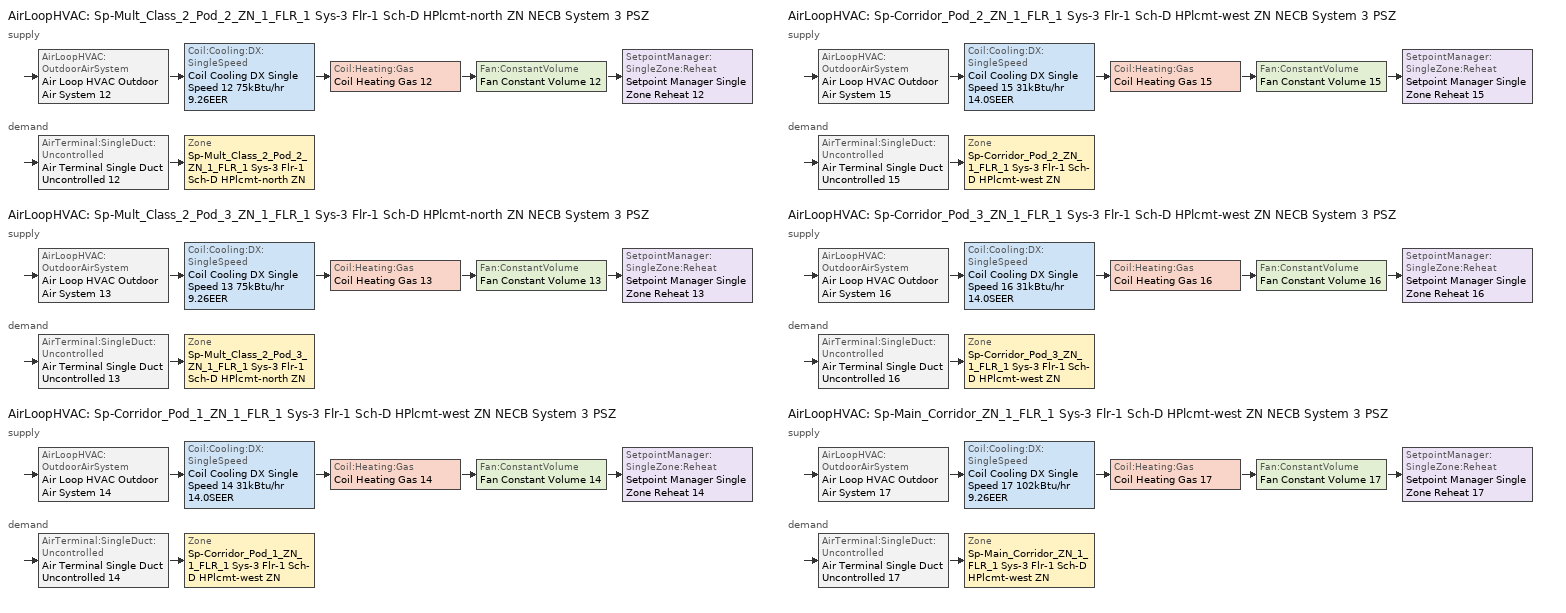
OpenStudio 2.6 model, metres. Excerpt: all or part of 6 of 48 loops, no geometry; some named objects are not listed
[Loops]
AirLoopHVAC 'Sp-Mult_Class_2_Pod_2_ZN_1_FLR_1 Sys-3 Flr-1 Sch-D HPlcmt-north ZN NECB System 3 PSZ'
 supply: AirLoopHVAC:OutdoorAirSystem 'Air Loop HVAC Outdoor Air System 12' > Coil:Cooling:DX:SingleSpeed 'Coil Cooling DX Single Speed 12 75kBtu/hr 9.26EER' > Coil:Heating:Gas 'Coil Heating Gas 12' > Fan:ConstantVolume 'Fan Constant Volume 12' > SetpointManager:SingleZone:Reheat 'Setpoint Manager Single Zone Reheat 12'
 demand: AirTerminal:SingleDuct:Uncontrolled 'Air Terminal Single Duct Uncontrolled 12' > Zone 'Sp-Mult_Class_2_Pod_2_ZN_1_FLR_1 Sys-3 Flr-1 Sch-D HPlcmt-north ZN'
AirLoopHVAC 'Sp-Mult_Class_2_Pod_3_ZN_1_FLR_1 Sys-3 Flr-1 Sch-D HPlcmt-north ZN NECB System 3 PSZ'
 supply: AirLoopHVAC:OutdoorAirSystem 'Air Loop HVAC Outdoor Air System 13' > Coil:Cooling:DX:SingleSpeed 'Coil Cooling DX Single Speed 13 75kBtu/hr 9.26EER' > Coil:Heating:Gas 'Coil Heating Gas 13' > Fan:ConstantVolume 'Fan Constant Volume 13' > SetpointManager:SingleZone:Reheat 'Setpoint Manager Single Zone Reheat 13'
 demand: AirTerminal:SingleDuct:Uncontrolled 'Air Terminal Single Duct Uncontrolled 13' > Zone 'Sp-Mult_Class_2_Pod_3_ZN_1_FLR_1 Sys-3 Flr-1 Sch-D HPlcmt-north ZN'
AirLoopHVAC 'Sp-Corridor_Pod_1_ZN_1_FLR_1 Sys-3 Flr-1 Sch-D HPlcmt-west ZN NECB System 3 PSZ'
 supply: AirLoopHVAC:OutdoorAirSystem 'Air Loop HVAC Outdoor Air System 14' > Coil:Cooling:DX:SingleSpeed 'Coil Cooling DX Single Speed 14 31kBtu/hr 14.0SEER' > Coil:Heating:Gas 'Coil Heating Gas 14' > Fan:ConstantVolume 'Fan Constant Volume 14' > SetpointManager:SingleZone:Reheat 'Setpoint Manager Single Zone Reheat 14'
 demand: AirTerminal:SingleDuct:Uncontrolled 'Air Terminal Single Duct Uncontrolled 14' > Zone 'Sp-Corridor_Pod_1_ZN_1_FLR_1 Sys-3 Flr-1 Sch-D HPlcmt-west ZN'
AirLoopHVAC 'Sp-Corridor_Pod_2_ZN_1_FLR_1 Sys-3 Flr-1 Sch-D HPlcmt-west ZN NECB System 3 PSZ'
 supply: AirLoopHVAC:OutdoorAirSystem 'Air Loop HVAC Outdoor Air System 15' > Coil:Cooling:DX:SingleSpeed 'Coil Cooling DX Single Speed 15 31kBtu/hr 14.0SEER' > Coil:Heating:Gas 'Coil Heating Gas 15' > Fan:ConstantVolume 'Fan Constant Volume 15' > SetpointManager:SingleZone:Reheat 'Setpoint Manager Single Zone Reheat 15'
 demand: AirTerminal:SingleDuct:Uncontrolled 'Air Terminal Single Duct Uncontrolled 15' > Zone 'Sp-Corridor_Pod_2_ZN_1_FLR_1 Sys-3 Flr-1 Sch-D HPlcmt-west ZN'
AirLoopHVAC 'Sp-Corridor_Pod_3_ZN_1_FLR_1 Sys-3 Flr-1 Sch-D HPlcmt-west ZN NECB System 3 PSZ'
 supply: AirLoopHVAC:OutdoorAirSystem 'Air Loop HVAC Outdoor Air System 16' > Coil:Cooling:DX:SingleSpeed 'Coil Cooling DX Single Speed 16 31kBtu/hr 14.0SEER' > Coil:Heating:Gas 'Coil Heating Gas 16' > Fan:ConstantVolume 'Fan Constant Volume 16' > SetpointManager:SingleZone:Reheat 'Setpoint Manager Single Zone Reheat 16'
 demand: AirTerminal:SingleDuct:Uncontrolled 'Air Terminal Single Duct Uncontrolled 16' > Zone 'Sp-Corridor_Pod_3_ZN_1_FLR_1 Sys-3 Flr-1 Sch-D HPlcmt-west ZN'
AirLoopHVAC 'Sp-Main_Corridor_ZN_1_FLR_1 Sys-3 Flr-1 Sch-D HPlcmt-west ZN NECB System 3 PSZ'
 supply: AirLoopHVAC:OutdoorAirSystem 'Air Loop HVAC Outdoor Air System 17' > Coil:Cooling:DX:SingleSpeed 'Coil Cooling DX Single Speed 17 102kBtu/hr 9.26EER' > Coil:Heating:Gas 'Coil Heating Gas 17' > Fan:ConstantVolume 'Fan Constant Volume 17' > SetpointManager:SingleZone:Reheat 'Setpoint Manager Single Zone Reheat 17'
 demand: AirTerminal:SingleDuct:Uncontrolled 'Air Terminal Single Duct Uncontrolled 17' > Zone 'Sp-Main_Corridor_ZN_1_FLR_1 Sys-3 Flr-1 Sch-D HPlcmt-west ZN'
[Sizing:Zone] Zone Cooling Design Supply Air Temperature Input Method=SupplyAirTemperature; Zone Cooling Design Supply Air Temperature {C}=13; Zone Cooling Design Supply Air Temperature Difference {deltaC}=11.11; Zone Heating Design Supply Air Temperature Input Method=SupplyAirTemperature; Zone Heating Design Supply Air Temperature {C}=43; Zone Heating Design Supply Air Temperature Difference {deltaC}=11.11; Zone Cooling Design Supply Air Humidity Ratio {kg-H2O/kg-air}=0.0085; Zone Heating Design Supply Air Humidity Ratio {kg-H2O/kg-air}=0.008; Zone Heating Sizing Factor=1.3; Zone Cooling Sizing Factor=1.1; Cooling Design Air Flow Method=DesignDay; Heating Design Air Flow Method=DesignDay; Account for Dedicated Outdoor Air System=No; Dedicated Outdoor Air System Control Strategy=NeutralSupplyAir; Dedicated Outdoor Air Low Setpoint Temperature for Design {C}=autosize; Dedicated Outdoor Air High Setpoint Temperature for Design {C}=autosize
Sp-Mult_Class_2_Pod_2_ZN_1_FLR_1 Sys-3 Flr-1 Sch-D HPlcmt-north ZN; Sp-Mult_Class_2_Pod_3_ZN_1_FLR_1 Sys-3 Flr-1 Sch-D HPlcmt-north ZN; Sp-Corridor_Pod_1_ZN_1_FLR_1 Sys-3 Flr-1 Sch-D HPlcmt-west ZN; Sp-Corridor_Pod_2_ZN_1_FLR_1 Sys-3 Flr-1 Sch-D HPlcmt-west ZN; Sp-Corridor_Pod_3_ZN_1_FLR_1 Sys-3 Flr-1 Sch-D HPlcmt-west ZN; Sp-Main_Corridor_ZN_1_FLR_1 Sys-3 Flr-1 Sch-D HPlcmt-west ZN
[Zone equipment]
Sp-Mult_Class_2_Pod_2_ZN_1_FLR_1 Sys-3 Flr-1 Sch-D HPlcmt-north ZN: Air Terminal Single Duct Uncontrolled 12, Zone HVAC Baseboard Convective Water 12
Sp-Mult_Class_2_Pod_3_ZN_1_FLR_1 Sys-3 Flr-1 Sch-D HPlcmt-north ZN: Air Terminal Single Duct Uncontrolled 13, Zone HVAC Baseboard Convective Water 13
Sp-Corridor_Pod_1_ZN_1_FLR_1 Sys-3 Flr-1 Sch-D HPlcmt-west ZN: Air Terminal Single Duct Uncontrolled 14, Zone HVAC Baseboard Convective Water 14
Sp-Corridor_Pod_2_ZN_1_FLR_1 Sys-3 Flr-1 Sch-D HPlcmt-west ZN: Air Terminal Single Duct Uncontrolled 15, Zone HVAC Baseboard Convective Water 15
Sp-Corridor_Pod_3_ZN_1_FLR_1 Sys-3 Flr-1 Sch-D HPlcmt-west ZN: Air Terminal Single Duct Uncontrolled 16, Zone HVAC Baseboard Convective Water 16
Sp-Main_Corridor_ZN_1_FLR_1 Sys-3 Flr-1 Sch-D HPlcmt-west ZN: Air Terminal Single Duct Uncontrolled 17, Zone HVAC Baseboard Convective Water 17
[AirLoopHVAC] Design Supply Air Flow Rate {m3/s}=AutoSize
Name | Availability Schedule
Sp-Mult_Class_2_Pod_2_ZN_1_FLR_1 Sys-3 Flr-1 Sch-D HPlcmt-north ZN NECB System 3 PSZ | Sp-Mult_Class_2_Pod_2_ZN_1_FLR_1 Sys-3 Flr-1 Sch-D HPlcmt-north ZN NECB System 3 PSZ Occ Sch
Sp-Mult_Class_2_Pod_3_ZN_1_FLR_1 Sys-3 Flr-1 Sch-D HPlcmt-north ZN NECB System 3 PSZ | Sp-Mult_Class_2_Pod_3_ZN_1_FLR_1 Sys-3 Flr-1 Sch-D HPlcmt-north ZN NECB System 3 PSZ Occ Sch
Sp-Corridor_Pod_1_ZN_1_FLR_1 Sys-3 Flr-1 Sch-D HPlcmt-west ZN NECB System 3 PSZ | Sp-Corridor_Pod_1_ZN_1_FLR_1 Sys-3 Flr-1 Sch-D HPlcmt-west ZN NECB System 3 PSZ Occ Sch
Sp-Corridor_Pod_2_ZN_1_FLR_1 Sys-3 Flr-1 Sch-D HPlcmt-west ZN NECB System 3 PSZ | Sp-Corridor_Pod_2_ZN_1_FLR_1 Sys-3 Flr-1 Sch-D HPlcmt-west ZN NECB System 3 PSZ Occ Sch
Sp-Corridor_Pod_3_ZN_1_FLR_1 Sys-3 Flr-1 Sch-D HPlcmt-west ZN NECB System 3 PSZ | Sp-Corridor_Pod_3_ZN_1_FLR_1 Sys-3 Flr-1 Sch-D HPlcmt-west ZN NECB System 3 PSZ Occ Sch
Sp-Main_Corridor_ZN_1_FLR_1 Sys-3 Flr-1 Sch-D HPlcmt-west ZN NECB System 3 PSZ | Sp-Main_Corridor_ZN_1_FLR_1 Sys-3 Flr-1 Sch-D HPlcmt-west ZN NECB System 3 PSZ Occ Sch
[Sizing:System] Type of Load to Size On=Sensible; Design Outdoor Air Flow Rate {m3/s}=Autosize; Minimum System Air Flow Ratio=1; Preheat Design Temperature {C}=7; Preheat Design Humidity Ratio {kg-H2O/kg-Air}=0.008; Precool Design Temperature {C}=13; Precool Design Humidity Ratio {kg-H2O/kg-Air}=0.008; Central Cooling Design Supply Air Temperature {C}=13; Central Heating Design Supply Air Temperature {C}=43; Sizing Option=NonCoincident; 100% Outdoor Air in Cooling=No; 100% Outdoor Air in Heating=No; Central Cooling Design Supply Air Humidity Ratio {kg-H2O/kg-Air}=0.0085; Central Heating Design Supply Air Humidity Ratio {kg-H2O/kg-Air}=0.008; Cooling Design Air Flow Method=DesignDay; Cooling Design Air Flow Rate {m3/s}=0; Heating Design Air Flow Method=DesignDay; Heating Design Air Flow Rate {m3/s}=0; System Outdoor Air Method=ZoneSum; Zone Maximum Outdoor Air Fraction=1; Cooling Supply Air Flow Rate Per Floor Area {m3/s-m2}=0.00996765; Cooling Fraction of Autosized Cooling Supply Air Flow Rate=1; Cooling Supply Air Flow Rate Per Unit Cooling Capacity {m3/s-W}=3.94755e-05; Heating Supply Air Flow Rate Per Floor Area {m3/s-m2}=0.00996765; Heating Fraction of Autosized Heating Supply Air Flow Rate=1; Heating Fraction of Autosized Cooling Supply Air Flow Rate=1; Heating Supply Air Flow Rate Per Unit Heating Capacity {m3/s-W}=3.15882e-05; Cooling Design Capacity Method=CoolingDesignCapacity; Cooling Design Capacity {W}=autosize; Cooling Design Capacity Per Floor Area {W/m2}=234.7; Fraction of Autosized Cooling Design Capacity=1; Heating Design Capacity Method=HeatingDesignCapacity; Heating Design Capacity {W}=autosize; Heating Design Capacity Per Floor Area {W/m2}=157; Fraction of Autosized Heating Design Capacity=1; Central Cooling Capacity Control Method=OnOff
Sp-Mult_Class_2_Pod_2_ZN_1_FLR_1 Sys-3 Flr-1 Sch-D HPlcmt-north ZN NECB System 3 PSZ; Sp-Mult_Class_2_Pod_3_ZN_1_FLR_1 Sys-3 Flr-1 Sch-D HPlcmt-north ZN NECB System 3 PSZ; Sp-Corridor_Pod_1_ZN_1_FLR_1 Sys-3 Flr-1 Sch-D HPlcmt-west ZN NECB System 3 PSZ; Sp-Corridor_Pod_2_ZN_1_FLR_1 Sys-3 Flr-1 Sch-D HPlcmt-west ZN NECB System 3 PSZ; Sp-Corridor_Pod_3_ZN_1_FLR_1 Sys-3 Flr-1 Sch-D HPlcmt-west ZN NECB System 3 PSZ; Sp-Main_Corridor_ZN_1_FLR_1 Sys-3 Flr-1 Sch-D HPlcmt-west ZN NECB System 3 PSZ
[Fan:ConstantVolume] Availability Schedule=Always On Discrete; Fan Efficiency=0.39975; Pressure Rise {Pa}=640; Maximum Flow Rate {m3/s}=AutoSize; Motor Efficiency=0.615
Fan Constant Volume 12; Fan Constant Volume 13; Fan Constant Volume 14; Fan Constant Volume 15; Fan Constant Volume 16; Fan Constant Volume 17
[Coil:Heating:Gas] Availability Schedule=Always On Discrete; Nominal Capacity {W}=AutoSize; Parasitic Electric Load {W}=0; Part Load Fraction Correlation Curve=FURNACE-EFFPLR-NECB2011; Parasitic Gas Load {W}=0
Name | Gas Burner Efficiency
Coil Heating Gas 12; Coil Heating Gas 13 | 0.81
Coil Heating Gas 14; Coil Heating Gas 15; Coil Heating Gas 16; Coil Heating Gas 17 | 0.924
[Coil:Cooling:DX:SingleSpeed] Availability Schedule=Always On Discrete; Rated Total Cooling Capacity {W}=autosize; Rated Sensible Heat Ratio=autosize; Rated Air Flow Rate {m3/s}=autosize; Rated Evaporator Fan Power Per Volume Flow Rate {W/(m3/s)}=773.3; Total Cooling Capacity Function of Temperature Curve=DXCOOL-NECB2011-REF-CAPFT; Total Cooling Capacity Function of Flow Fraction Curve=DXCOOL-NECB2011-REF-CAPFFLOW; Energy Input Ratio Function of Temperature Curve=DXCOOL-NECB2011-REF-COOLEIRFT; Energy Input Ratio Function of Flow Fraction Curve=DXCOOL-NECB2011-REF-COOLEIRFFLOW; Part Load Fraction Correlation Curve=DXCOOL-NECB2011-REF-COOLPLFFPLR; Condenser Type=AirCooled; Evaporative Condenser Effectiveness=0; Evaporative Condenser Air Flow Rate {m3/s}=Autosize; Evaporative Condenser Pump Rated Power Consumption {W}=Autosize; Crankcase Heater Capacity {W}=0; Maximum Outdoor Dry-Bulb Temperature for Crankcase Heater Operation {C}=0; Basin Heater Capacity {W/K}=0; Basin Heater Setpoint Temperature {C}=10
Name | Rated COP {W/W}
Coil Cooling DX Single Speed 12 75kBtu/hr 9.26EER; Coil Cooling DX Single Speed 13 75kBtu/hr 9.26EER | 3.18433
Coil Cooling DX Single Speed 14 31kBtu/hr 14.0SEER; Coil Cooling DX Single Speed 15 31kBtu/hr 14.0SEER; Coil Cooling DX Single Speed 16 31kBtu/hr 14.0SEER | 3.8248
Coil Cooling DX Single Speed 17 102kBtu/hr 9.26EER | 3.20396
[Controller:OutdoorAir] Minimum Outdoor Air Flow Rate {m3/s}=autosize; Maximum Outdoor Air Flow Rate {m3/s}=Autosize; Economizer Control Action Type=ModulateFlow; Lockout Type=NoLockout; Minimum Limit Type=FixedMinimum; High Humidity Control=No; Heat Recovery Bypass Control Type=BypassWhenWithinEconomizerLimits
Name | Economizer Control Type | Minimum Outdoor Air Schedule | Controller Mechanical Ventilation | Economizer Maximum Limit Dry-Bulb Temperature {C} | Economizer Maximum Limit Enthalpy {J/kg} | Economizer Minimum Limit Dry-Bulb Temperature {C}
Controller Outdoor Air 12 | DifferentialEnthalpy | Sp-Mult_Class_2_Pod_2_ZN_1_FLR_1 Sys-3 Flr-1 Sch-D HPlcmt-north ZN NECB System 3 PSZ Occ Sch | Controller Mechanical Ventilation 12
Controller Outdoor Air 13 | DifferentialEnthalpy | Sp-Mult_Class_2_Pod_3_ZN_1_FLR_1 Sys-3 Flr-1 Sch-D HPlcmt-north ZN NECB System 3 PSZ Occ Sch | Controller Mechanical Ventilation 13
Controller Outdoor Air 14 | NoEconomizer | Sp-Corridor_Pod_1_ZN_1_FLR_1 Sys-3 Flr-1 Sch-D HPlcmt-west ZN NECB System 3 PSZ Occ Sch | Controller Mechanical Ventilation 14 | 28 | 64000 | -100
Controller Outdoor Air 15 | NoEconomizer | Sp-Corridor_Pod_2_ZN_1_FLR_1 Sys-3 Flr-1 Sch-D HPlcmt-west ZN NECB System 3 PSZ Occ Sch | Controller Mechanical Ventilation 15 | 28 | 64000 | -100
Controller Outdoor Air 16 | NoEconomizer | Sp-Corridor_Pod_3_ZN_1_FLR_1 Sys-3 Flr-1 Sch-D HPlcmt-west ZN NECB System 3 PSZ Occ Sch | Controller Mechanical Ventilation 16 | 28 | 64000 | -100
Controller Outdoor Air 17 | DifferentialEnthalpy | Sp-Main_Corridor_ZN_1_FLR_1 Sys-3 Flr-1 Sch-D HPlcmt-west ZN NECB System 3 PSZ Occ Sch | Controller Mechanical Ventilation 17
[Controller:MechanicalVentilation] Availability Schedule=Always On Discrete; System Outdoor Air Method=ZoneSum
Controller Mechanical Ventilation 12; Controller Mechanical Ventilation 13; Controller Mechanical Ventilation 14; Controller Mechanical Ventilation 15; Controller Mechanical Ventilation 16; Controller Mechanical Ventilation 17
[AirLoopHVAC:OutdoorAirSystem]
Name | Controller
Air Loop HVAC Outdoor Air System 12 | Controller Outdoor Air 12
Air Loop HVAC Outdoor Air System 13 | Controller Outdoor Air 13
Air Loop HVAC Outdoor Air System 14 | Controller Outdoor Air 14
Air Loop HVAC Outdoor Air System 15 | Controller Outdoor Air 15
Air Loop HVAC Outdoor Air System 16 | Controller Outdoor Air 16
Air Loop HVAC Outdoor Air System 17 | Controller Outdoor Air 17
[SetpointManager:SingleZone:Reheat] Minimum Supply Air Temperature {C}=13; Maximum Supply Air Temperature {C}=43
Name | Control Zone
Setpoint Manager Single Zone Reheat 12 | Sp-Mult_Class_2_Pod_2_ZN_1_FLR_1 Sys-3 Flr-1 Sch-D HPlcmt-north ZN
Setpoint Manager Single Zone Reheat 13 | Sp-Mult_Class_2_Pod_3_ZN_1_FLR_1 Sys-3 Flr-1 Sch-D HPlcmt-north ZN
Setpoint Manager Single Zone Reheat 14 | Sp-Corridor_Pod_1_ZN_1_FLR_1 Sys-3 Flr-1 Sch-D HPlcmt-west ZN
Setpoint Manager Single Zone Reheat 15 | Sp-Corridor_Pod_2_ZN_1_FLR_1 Sys-3 Flr-1 Sch-D HPlcmt-west ZN
Setpoint Manager Single Zone Reheat 16 | Sp-Corridor_Pod_3_ZN_1_FLR_1 Sys-3 Flr-1 Sch-D HPlcmt-west ZN
Setpoint Manager Single Zone Reheat 17 | Sp-Main_Corridor_ZN_1_FLR_1 Sys-3 Flr-1 Sch-D HPlcmt-west ZN
[AirTerminal:SingleDuct:Uncontrolled] Availability Schedule=Always On Discrete; Maximum Air Flow Rate {m3/s}=AutoSize
Air Terminal Single Duct Uncontrolled 12; Air Terminal Single Duct Uncontrolled 13; Air Terminal Single Duct Uncontrolled 14; Air Terminal Single Duct Uncontrolled 15; Air Terminal Single Duct Uncontrolled 16; Air Terminal Single Duct Uncontrolled 17
[Schedule:Ruleset]
Name | Default Day Schedule | Summer Design Day Schedule | Winter Design Day Schedule
Sp-Corridor_Pod_1_ZN_1_FLR_1 Sys-3 Flr-1 Sch-D HPlcmt-west ZN NECB System 3 PSZ Occ Sch | Sp-Corridor_Pod_1_ZN_1_FLR_1 Sys-3 Flr-1 Sch-D HPlcmt-west ZN NECB System 3 PSZ Occ Sch Default | Sp-Corridor_Pod_1_ZN_1_FLR_1 Sys-3 Flr-1 Sch-D HPlcmt-west ZN NECB System 3 PSZ Occ Sch Summer Design Day | Sp-Corridor_Pod_1_ZN_1_FLR_1 Sys-3 Flr-1 Sch-D HPlcmt-west ZN NECB System 3 PSZ Occ Sch Winter Design Day
Sp-Corridor_Pod_2_ZN_1_FLR_1 Sys-3 Flr-1 Sch-D HPlcmt-west ZN NECB System 3 PSZ Occ Sch | Sp-Corridor_Pod_2_ZN_1_FLR_1 Sys-3 Flr-1 Sch-D HPlcmt-west ZN NECB System 3 PSZ Occ Sch Default | Sp-Corridor_Pod_2_ZN_1_FLR_1 Sys-3 Flr-1 Sch-D HPlcmt-west ZN NECB System 3 PSZ Occ Sch Summer Design Day | Sp-Corridor_Pod_2_ZN_1_FLR_1 Sys-3 Flr-1 Sch-D HPlcmt-west ZN NECB System 3 PSZ Occ Sch Winter Design Day
Sp-Corridor_Pod_3_ZN_1_FLR_1 Sys-3 Flr-1 Sch-D HPlcmt-west ZN NECB System 3 PSZ Occ Sch | Sp-Corridor_Pod_3_ZN_1_FLR_1 Sys-3 Flr-1 Sch-D HPlcmt-west ZN NECB System 3 PSZ Occ Sch Default | Sp-Corridor_Pod_3_ZN_1_FLR_1 Sys-3 Flr-1 Sch-D HPlcmt-west ZN NECB System 3 PSZ Occ Sch Summer Design Day | Sp-Corridor_Pod_3_ZN_1_FLR_1 Sys-3 Flr-1 Sch-D HPlcmt-west ZN NECB System 3 PSZ Occ Sch Winter Design Day
Sp-Main_Corridor_ZN_1_FLR_1 Sys-3 Flr-1 Sch-D HPlcmt-west ZN NECB System 3 PSZ Occ Sch | Sp-Main_Corridor_ZN_1_FLR_1 Sys-3 Flr-1 Sch-D HPlcmt-west ZN NECB System 3 PSZ Occ Sch Default | Sp-Main_Corridor_ZN_1_FLR_1 Sys-3 Flr-1 Sch-D HPlcmt-west ZN NECB System 3 PSZ Occ Sch Summer Design Day | Sp-Main_Corridor_ZN_1_FLR_1 Sys-3 Flr-1 Sch-D HPlcmt-west ZN NECB System 3 PSZ Occ Sch Winter Design Day
Sp-Mult_Class_2_Pod_2_ZN_1_FLR_1 Sys-3 Flr-1 Sch-D HPlcmt-north ZN NECB System 3 PSZ Occ Sch | Sp-Mult_Class_2_Pod_2_ZN_1_FLR_1 Sys-3 Flr-1 Sch-D HPlcmt-north ZN NECB System 3 PSZ Occ Sch Default | Sp-Mult_Class_2_Pod_2_ZN_1_FLR_1 Sys-3 Flr-1 Sch-D HPlcmt-north ZN NECB System 3 PSZ Occ Sch Summer Design Day | Sp-Mult_Class_2_Pod_2_ZN_1_FLR_1 Sys-3 Flr-1 Sch-D HPlcmt-north ZN NECB System 3 PSZ Occ Sch Winter Design Day
Sp-Mult_Class_2_Pod_3_ZN_1_FLR_1 Sys-3 Flr-1 Sch-D HPlcmt-north ZN NECB System 3 PSZ Occ Sch | Sp-Mult_Class_2_Pod_3_ZN_1_FLR_1 Sys-3 Flr-1 Sch-D HPlcmt-north ZN NECB System 3 PSZ Occ Sch Default | Sp-Mult_Class_2_Pod_3_ZN_1_FLR_1 Sys-3 Flr-1 Sch-D HPlcmt-north ZN NECB System 3 PSZ Occ Sch Summer Design Day | Sp-Mult_Class_2_Pod_3_ZN_1_FLR_1 Sys-3 Flr-1 Sch-D HPlcmt-north ZN NECB System 3 PSZ Occ Sch Winter Design Day
[Schedule:Day]
Sp-Corridor_Pod_1_ZN_1_FLR_1 Sys-3 Flr-1 Sch-D HPlcmt-west ZN NECB System 3 PSZ Occ Sch Default; Sp-Corridor_Pod_1_ZN_1_FLR_1 Sys-3 Flr-1 Sch-D HPlcmt-west ZN NECB System 3 PSZ Occ Sch Winter Design Day; Sp-Corridor_Pod_1_ZN_1_FLR_1 Sys-3 Flr-1 Sch-D HPlcmt-west ZN NECB System 3 PSZ Occ Sch Summer Design Day; Sp-Corridor_Pod_2_ZN_1_FLR_1 Sys-3 Flr-1 Sch-D HPlcmt-west ZN NECB System 3 PSZ Occ Sch Default; Sp-Corridor_Pod_2_ZN_1_FLR_1 Sys-3 Flr-1 Sch-D HPlcmt-west ZN NECB System 3 PSZ Occ Sch Winter Design Day; Sp-Corridor_Pod_2_ZN_1_FLR_1 Sys-3 Flr-1 Sch-D HPlcmt-west ZN NECB System 3 PSZ Occ Sch Summer Design Day; Sp-Corridor_Pod_3_ZN_1_FLR_1 Sys-3 Flr-1 Sch-D HPlcmt-west ZN NECB System 3 PSZ Occ Sch Default; Sp-Corridor_Pod_3_ZN_1_FLR_1 Sys-3 Flr-1 Sch-D HPlcmt-west ZN NECB System 3 PSZ Occ Sch Winter Design Day; Sp-Corridor_Pod_3_ZN_1_FLR_1 Sys-3 Flr-1 Sch-D HPlcmt-west ZN NECB System 3 PSZ Occ Sch Summer Design Day; Sp-Main_Corridor_ZN_1_FLR_1 Sys-3 Flr-1 Sch-D HPlcmt-west ZN NECB System 3 PSZ Occ Sch Default; Sp-Main_Corridor_ZN_1_FLR_1 Sys-3 Flr-1 Sch-D HPlcmt-west ZN NECB System 3 PSZ Occ Sch Winter Design Day; Sp-Main_Corridor_ZN_1_FLR_1 Sys-3 Flr-1 Sch-D HPlcmt-west ZN NECB System 3 PSZ Occ Sch Summer Design Day; Sp-Mult_Class_2_Pod_2_ZN_1_FLR_1 Sys-3 Flr-1 Sch-D HPlcmt-north ZN NECB System 3 PSZ Occ Sch Default; Sp-Mult_Class_2_Pod_2_ZN_1_FLR_1 Sys-3 Flr-1 Sch-D HPlcmt-north ZN NECB System 3 PSZ Occ Sch Winter Design Day; Sp-Mult_Class_2_Pod_2_ZN_1_FLR_1 Sys-3 Flr-1 Sch-D HPlcmt-north ZN NECB System 3 PSZ Occ Sch Summer Design Day; Sp-Mult_Class_2_Pod_3_ZN_1_FLR_1 Sys-3 Flr-1 Sch-D HPlcmt-north ZN NECB System 3 PSZ Occ Sch Default; Sp-Mult_Class_2_Pod_3_ZN_1_FLR_1 Sys-3 Flr-1 Sch-D HPlcmt-north ZN NECB System 3 PSZ Occ Sch Winter Design Day; Sp-Mult_Class_2_Pod_3_ZN_1_FLR_1 Sys-3 Flr-1 Sch-D HPlcmt-north ZN NECB System 3 PSZ Occ Sch Summer Design Day: 24, 0, 1
Sp-Corridor_Pod_1_ZN_1_FLR_1 Sys-3 Flr-1 Sch-D HPlcmt-west ZN NECB System 3 PSZ Occ Sch Monday; Sp-Corridor_Pod_1_ZN_1_FLR_1 Sys-3 Flr-1 Sch-D HPlcmt-west ZN NECB System 3 PSZ Occ Sch Tuesday; Sp-Corridor_Pod_1_ZN_1_FLR_1 Sys-3 Flr-1 Sch-D HPlcmt-west ZN NECB System 3 PSZ Occ Sch Wednesday; Sp-Corridor_Pod_1_ZN_1_FLR_1 Sys-3 Flr-1 Sch-D HPlcmt-west ZN NECB System 3 PSZ Occ Sch Thursday; Sp-Corridor_Pod_1_ZN_1_FLR_1 Sys-3 Flr-1 Sch-D HPlcmt-west ZN NECB System 3 PSZ Occ Sch Friday; Sp-Corridor_Pod_2_ZN_1_FLR_1 Sys-3 Flr-1 Sch-D HPlcmt-west ZN NECB System 3 PSZ Occ Sch Monday; Sp-Corridor_Pod_2_ZN_1_FLR_1 Sys-3 Flr-1 Sch-D HPlcmt-west ZN NECB System 3 PSZ Occ Sch Tuesday; Sp-Corridor_Pod_2_ZN_1_FLR_1 Sys-3 Flr-1 Sch-D HPlcmt-west ZN NECB System 3 PSZ Occ Sch Wednesday; Sp-Corridor_Pod_2_ZN_1_FLR_1 Sys-3 Flr-1 Sch-D HPlcmt-west ZN NECB System 3 PSZ Occ Sch Thursday; Sp-Corridor_Pod_2_ZN_1_FLR_1 Sys-3 Flr-1 Sch-D HPlcmt-west ZN NECB System 3 PSZ Occ Sch Friday; Sp-Corridor_Pod_3_ZN_1_FLR_1 Sys-3 Flr-1 Sch-D HPlcmt-west ZN NECB System 3 PSZ Occ Sch Monday; Sp-Corridor_Pod_3_ZN_1_FLR_1 Sys-3 Flr-1 Sch-D HPlcmt-west ZN NECB System 3 PSZ Occ Sch Tuesday; Sp-Corridor_Pod_3_ZN_1_FLR_1 Sys-3 Flr-1 Sch-D HPlcmt-west ZN NECB System 3 PSZ Occ Sch Wednesday; Sp-Corridor_Pod_3_ZN_1_FLR_1 Sys-3 Flr-1 Sch-D HPlcmt-west ZN NECB System 3 PSZ Occ Sch Thursday; Sp-Corridor_Pod_3_ZN_1_FLR_1 Sys-3 Flr-1 Sch-D HPlcmt-west ZN NECB System 3 PSZ Occ Sch Friday; Sp-Main_Corridor_ZN_1_FLR_1 Sys-3 Flr-1 Sch-D HPlcmt-west ZN NECB System 3 PSZ Occ Sch Monday; Sp-Main_Corridor_ZN_1_FLR_1 Sys-3 Flr-1 Sch-D HPlcmt-west ZN NECB System 3 PSZ Occ Sch Tuesday; Sp-Main_Corridor_ZN_1_FLR_1 Sys-3 Flr-1 Sch-D HPlcmt-west ZN NECB System 3 PSZ Occ Sch Wednesday; Sp-Main_Corridor_ZN_1_FLR_1 Sys-3 Flr-1 Sch-D HPlcmt-west ZN NECB System 3 PSZ Occ Sch Thursday; Sp-Main_Corridor_ZN_1_FLR_1 Sys-3 Flr-1 Sch-D HPlcmt-west ZN NECB System 3 PSZ Occ Sch Friday; Sp-Mult_Class_2_Pod_2_ZN_1_FLR_1 Sys-3 Flr-1 Sch-D HPlcmt-north ZN NECB System 3 PSZ Occ Sch Monday; Sp-Mult_Class_2_Pod_2_ZN_1_FLR_1 Sys-3 Flr-1 Sch-D HPlcmt-north ZN NECB System 3 PSZ Occ Sch Tuesday; Sp-Mult_Class_2_Pod_2_ZN_1_FLR_1 Sys-3 Flr-1 Sch-D HPlcmt-north ZN NECB System 3 PSZ Occ Sch Wednesday; Sp-Mult_Class_2_Pod_2_ZN_1_FLR_1 Sys-3 Flr-1 Sch-D HPlcmt-north ZN NECB System 3 PSZ Occ Sch Thursday; Sp-Mult_Class_2_Pod_2_ZN_1_FLR_1 Sys-3 Flr-1 Sch-D HPlcmt-north ZN NECB System 3 PSZ Occ Sch Friday; Sp-Mult_Class_2_Pod_3_ZN_1_FLR_1 Sys-3 Flr-1 Sch-D HPlcmt-north ZN NECB System 3 PSZ Occ Sch Monday; Sp-Mult_Class_2_Pod_3_ZN_1_FLR_1 Sys-3 Flr-1 Sch-D HPlcmt-north ZN NECB System 3 PSZ Occ Sch Tuesday; Sp-Mult_Class_2_Pod_3_ZN_1_FLR_1 Sys-3 Flr-1 Sch-D HPlcmt-north ZN NECB System 3 PSZ Occ Sch Wednesday; Sp-Mult_Class_2_Pod_3_ZN_1_FLR_1 Sys-3 Flr-1 Sch-D HPlcmt-north ZN NECB System 3 PSZ Occ Sch Thursday; Sp-Mult_Class_2_Pod_3_ZN_1_FLR_1 Sys-3 Flr-1 Sch-D HPlcmt-north ZN NECB System 3 PSZ Occ Sch Friday: 9, 0, 0, 18, 0, 1, 19, 0, 0, 22, 0, 1, 24, 0, 0
Sp-Corridor_Pod_1_ZN_1_FLR_1 Sys-3 Flr-1 Sch-D HPlcmt-west ZN NECB System 3 PSZ Occ Sch Saturday; Sp-Corridor_Pod_1_ZN_1_FLR_1 Sys-3 Flr-1 Sch-D HPlcmt-west ZN NECB System 3 PSZ Occ Sch Sunday; Sp-Corridor_Pod_2_ZN_1_FLR_1 Sys-3 Flr-1 Sch-D HPlcmt-west ZN NECB System 3 PSZ Occ Sch Saturday; Sp-Corridor_Pod_2_ZN_1_FLR_1 Sys-3 Flr-1 Sch-D HPlcmt-west ZN NECB System 3 PSZ Occ Sch Sunday; Sp-Corridor_Pod_3_ZN_1_FLR_1 Sys-3 Flr-1 Sch-D HPlcmt-west ZN NECB System 3 PSZ Occ Sch Saturday; Sp-Corridor_Pod_3_ZN_1_FLR_1 Sys-3 Flr-1 Sch-D HPlcmt-west ZN NECB System 3 PSZ Occ Sch Sunday; Sp-Main_Corridor_ZN_1_FLR_1 Sys-3 Flr-1 Sch-D HPlcmt-west ZN NECB System 3 PSZ Occ Sch Saturday; Sp-Main_Corridor_ZN_1_FLR_1 Sys-3 Flr-1 Sch-D HPlcmt-west ZN NECB System 3 PSZ Occ Sch Sunday; Sp-Mult_Class_2_Pod_2_ZN_1_FLR_1 Sys-3 Flr-1 Sch-D HPlcmt-north ZN NECB System 3 PSZ Occ Sch Saturday; Sp-Mult_Class_2_Pod_2_ZN_1_FLR_1 Sys-3 Flr-1 Sch-D HPlcmt-north ZN NECB System 3 PSZ Occ Sch Sunday; Sp-Mult_Class_2_Pod_3_ZN_1_FLR_1 Sys-3 Flr-1 Sch-D HPlcmt-north ZN NECB System 3 PSZ Occ Sch Saturday; Sp-Mult_Class_2_Pod_3_ZN_1_FLR_1 Sys-3 Flr-1 Sch-D HPlcmt-north ZN NECB System 3 PSZ Occ Sch Sunday: 24, 0, 0
[Schedule:Rule] Date Specification Type=DateRange; Start Month=1; Start Day=1; End Month=12
Name | Schedule Ruleset | Rule Order | Day Schedule | Apply Monday | End Day | Apply Tuesday | Apply Wednesday | Apply Thursday | Apply Friday | Apply Saturday | Apply Sunday
Sp-Corridor_Pod_1_ZN_1_FLR_1 Sys-3 Flr-1 Sch-D HPlcmt-west ZN NECB System 3 PSZ Occ Sch Monday Rule | Sp-Corridor_Pod_1_ZN_1_FLR_1 Sys-3 Flr-1 Sch-D HPlcmt-west ZN NECB System 3 PSZ Occ Sch | 6 | Sp-Corridor_Pod_1_ZN_1_FLR_1 Sys-3 Flr-1 Sch-D HPlcmt-west ZN NECB System 3 PSZ Occ Sch Monday | Yes | 25
Sp-Corridor_Pod_1_ZN_1_FLR_1 Sys-3 Flr-1 Sch-D HPlcmt-west ZN NECB System 3 PSZ Occ Sch Tuesday Rule | Sp-Corridor_Pod_1_ZN_1_FLR_1 Sys-3 Flr-1 Sch-D HPlcmt-west ZN NECB System 3 PSZ Occ Sch | 5 | Sp-Corridor_Pod_1_ZN_1_FLR_1 Sys-3 Flr-1 Sch-D HPlcmt-west ZN NECB System 3 PSZ Occ Sch Tuesday |  | 26 | Yes
Sp-Corridor_Pod_1_ZN_1_FLR_1 Sys-3 Flr-1 Sch-D HPlcmt-west ZN NECB System 3 PSZ Occ Sch Wednesday Rule | Sp-Corridor_Pod_1_ZN_1_FLR_1 Sys-3 Flr-1 Sch-D HPlcmt-west ZN NECB System 3 PSZ Occ Sch | 4 | Sp-Corridor_Pod_1_ZN_1_FLR_1 Sys-3 Flr-1 Sch-D HPlcmt-west ZN NECB System 3 PSZ Occ Sch Wednesday |  | 27 |  | Yes
Sp-Corridor_Pod_1_ZN_1_FLR_1 Sys-3 Flr-1 Sch-D HPlcmt-west ZN NECB System 3 PSZ Occ Sch Thursday Rule | Sp-Corridor_Pod_1_ZN_1_FLR_1 Sys-3 Flr-1 Sch-D HPlcmt-west ZN NECB System 3 PSZ Occ Sch | 3 | Sp-Corridor_Pod_1_ZN_1_FLR_1 Sys-3 Flr-1 Sch-D HPlcmt-west ZN NECB System 3 PSZ Occ Sch Thursday |  | 28 |  |  | Yes
Sp-Corridor_Pod_1_ZN_1_FLR_1 Sys-3 Flr-1 Sch-D HPlcmt-west ZN NECB System 3 PSZ Occ Sch Friday Rule | Sp-Corridor_Pod_1_ZN_1_FLR_1 Sys-3 Flr-1 Sch-D HPlcmt-west ZN NECB System 3 PSZ Occ Sch | 2 | Sp-Corridor_Pod_1_ZN_1_FLR_1 Sys-3 Flr-1 Sch-D HPlcmt-west ZN NECB System 3 PSZ Occ Sch Friday |  | 29 |  |  |  | Yes
Sp-Corridor_Pod_1_ZN_1_FLR_1 Sys-3 Flr-1 Sch-D HPlcmt-west ZN NECB System 3 PSZ Occ Sch Saturday Rule | Sp-Corridor_Pod_1_ZN_1_FLR_1 Sys-3 Flr-1 Sch-D HPlcmt-west ZN NECB System 3 PSZ Occ Sch | 1 | Sp-Corridor_Pod_1_ZN_1_FLR_1 Sys-3 Flr-1 Sch-D HPlcmt-west ZN NECB System 3 PSZ Occ Sch Saturday |  | 30 |  |  |  |  | Yes
Sp-Corridor_Pod_1_ZN_1_FLR_1 Sys-3 Flr-1 Sch-D HPlcmt-west ZN NECB System 3 PSZ Occ Sch Sunday Rule | Sp-Corridor_Pod_1_ZN_1_FLR_1 Sys-3 Flr-1 Sch-D HPlcmt-west ZN NECB System 3 PSZ Occ Sch | 0 | Sp-Corridor_Pod_1_ZN_1_FLR_1 Sys-3 Flr-1 Sch-D HPlcmt-west ZN NECB System 3 PSZ Occ Sch Sunday |  | 31 |  |  |  |  |  | Yes
Sp-Corridor_Pod_2_ZN_1_FLR_1 Sys-3 Flr-1 Sch-D HPlcmt-west ZN NECB System 3 PSZ Occ Sch Monday Rule | Sp-Corridor_Pod_2_ZN_1_FLR_1 Sys-3 Flr-1 Sch-D HPlcmt-west ZN NECB System 3 PSZ Occ Sch | 6 | Sp-Corridor_Pod_2_ZN_1_FLR_1 Sys-3 Flr-1 Sch-D HPlcmt-west ZN NECB System 3 PSZ Occ Sch Monday | Yes | 25
Sp-Corridor_Pod_2_ZN_1_FLR_1 Sys-3 Flr-1 Sch-D HPlcmt-west ZN NECB System 3 PSZ Occ Sch Tuesday Rule | Sp-Corridor_Pod_2_ZN_1_FLR_1 Sys-3 Flr-1 Sch-D HPlcmt-west ZN NECB System 3 PSZ Occ Sch | 5 | Sp-Corridor_Pod_2_ZN_1_FLR_1 Sys-3 Flr-1 Sch-D HPlcmt-west ZN NECB System 3 PSZ Occ Sch Tuesday |  | 26 | Yes
Sp-Corridor_Pod_2_ZN_1_FLR_1 Sys-3 Flr-1 Sch-D HPlcmt-west ZN NECB System 3 PSZ Occ Sch Wednesday Rule | Sp-Corridor_Pod_2_ZN_1_FLR_1 Sys-3 Flr-1 Sch-D HPlcmt-west ZN NECB System 3 PSZ Occ Sch | 4 | Sp-Corridor_Pod_2_ZN_1_FLR_1 Sys-3 Flr-1 Sch-D HPlcmt-west ZN NECB System 3 PSZ Occ Sch Wednesday |  | 27 |  | Yes
Sp-Corridor_Pod_2_ZN_1_FLR_1 Sys-3 Flr-1 Sch-D HPlcmt-west ZN NECB System 3 PSZ Occ Sch Thursday Rule | Sp-Corridor_Pod_2_ZN_1_FLR_1 Sys-3 Flr-1 Sch-D HPlcmt-west ZN NECB System 3 PSZ Occ Sch | 3 | Sp-Corridor_Pod_2_ZN_1_FLR_1 Sys-3 Flr-1 Sch-D HPlcmt-west ZN NECB System 3 PSZ Occ Sch Thursday |  | 28 |  |  | Yes
Sp-Corridor_Pod_2_ZN_1_FLR_1 Sys-3 Flr-1 Sch-D HPlcmt-west ZN NECB System 3 PSZ Occ Sch Friday Rule | Sp-Corridor_Pod_2_ZN_1_FLR_1 Sys-3 Flr-1 Sch-D HPlcmt-west ZN NECB System 3 PSZ Occ Sch | 2 | Sp-Corridor_Pod_2_ZN_1_FLR_1 Sys-3 Flr-1 Sch-D HPlcmt-west ZN NECB System 3 PSZ Occ Sch Friday |  | 29 |  |  |  | Yes
Sp-Corridor_Pod_2_ZN_1_FLR_1 Sys-3 Flr-1 Sch-D HPlcmt-west ZN NECB System 3 PSZ Occ Sch Saturday Rule | Sp-Corridor_Pod_2_ZN_1_FLR_1 Sys-3 Flr-1 Sch-D HPlcmt-west ZN NECB System 3 PSZ Occ Sch | 1 | Sp-Corridor_Pod_2_ZN_1_FLR_1 Sys-3 Flr-1 Sch-D HPlcmt-west ZN NECB System 3 PSZ Occ Sch Saturday |  | 30 |  |  |  |  | Yes
Sp-Corridor_Pod_2_ZN_1_FLR_1 Sys-3 Flr-1 Sch-D HPlcmt-west ZN NECB System 3 PSZ Occ Sch Sunday Rule | Sp-Corridor_Pod_2_ZN_1_FLR_1 Sys-3 Flr-1 Sch-D HPlcmt-west ZN NECB System 3 PSZ Occ Sch | 0 | Sp-Corridor_Pod_2_ZN_1_FLR_1 Sys-3 Flr-1 Sch-D HPlcmt-west ZN NECB System 3 PSZ Occ Sch Sunday |  | 31 |  |  |  |  |  | Yes
Sp-Corridor_Pod_3_ZN_1_FLR_1 Sys-3 Flr-1 Sch-D HPlcmt-west ZN NECB System 3 PSZ Occ Sch Monday Rule | Sp-Corridor_Pod_3_ZN_1_FLR_1 Sys-3 Flr-1 Sch-D HPlcmt-west ZN NECB System 3 PSZ Occ Sch | 6 | Sp-Corridor_Pod_3_ZN_1_FLR_1 Sys-3 Flr-1 Sch-D HPlcmt-west ZN NECB System 3 PSZ Occ Sch Monday | Yes | 25
Sp-Corridor_Pod_3_ZN_1_FLR_1 Sys-3 Flr-1 Sch-D HPlcmt-west ZN NECB System 3 PSZ Occ Sch Tuesday Rule | Sp-Corridor_Pod_3_ZN_1_FLR_1 Sys-3 Flr-1 Sch-D HPlcmt-west ZN NECB System 3 PSZ Occ Sch | 5 | Sp-Corridor_Pod_3_ZN_1_FLR_1 Sys-3 Flr-1 Sch-D HPlcmt-west ZN NECB System 3 PSZ Occ Sch Tuesday |  | 26 | Yes
Sp-Corridor_Pod_3_ZN_1_FLR_1 Sys-3 Flr-1 Sch-D HPlcmt-west ZN NECB System 3 PSZ Occ Sch Wednesday Rule | Sp-Corridor_Pod_3_ZN_1_FLR_1 Sys-3 Flr-1 Sch-D HPlcmt-west ZN NECB System 3 PSZ Occ Sch | 4 | Sp-Corridor_Pod_3_ZN_1_FLR_1 Sys-3 Flr-1 Sch-D HPlcmt-west ZN NECB System 3 PSZ Occ Sch Wednesday |  | 27 |  | Yes
Sp-Corridor_Pod_3_ZN_1_FLR_1 Sys-3 Flr-1 Sch-D HPlcmt-west ZN NECB System 3 PSZ Occ Sch Thursday Rule | Sp-Corridor_Pod_3_ZN_1_FLR_1 Sys-3 Flr-1 Sch-D HPlcmt-west ZN NECB System 3 PSZ Occ Sch | 3 | Sp-Corridor_Pod_3_ZN_1_FLR_1 Sys-3 Flr-1 Sch-D HPlcmt-west ZN NECB System 3 PSZ Occ Sch Thursday |  | 28 |  |  | Yes
Sp-Corridor_Pod_3_ZN_1_FLR_1 Sys-3 Flr-1 Sch-D HPlcmt-west ZN NECB System 3 PSZ Occ Sch Friday Rule | Sp-Corridor_Pod_3_ZN_1_FLR_1 Sys-3 Flr-1 Sch-D HPlcmt-west ZN NECB System 3 PSZ Occ Sch | 2 | Sp-Corridor_Pod_3_ZN_1_FLR_1 Sys-3 Flr-1 Sch-D HPlcmt-west ZN NECB System 3 PSZ Occ Sch Friday |  | 29 |  |  |  | Yes
Sp-Corridor_Pod_3_ZN_1_FLR_1 Sys-3 Flr-1 Sch-D HPlcmt-west ZN NECB System 3 PSZ Occ Sch Saturday Rule | Sp-Corridor_Pod_3_ZN_1_FLR_1 Sys-3 Flr-1 Sch-D HPlcmt-west ZN NECB System 3 PSZ Occ Sch | 1 | Sp-Corridor_Pod_3_ZN_1_FLR_1 Sys-3 Flr-1 Sch-D HPlcmt-west ZN NECB System 3 PSZ Occ Sch Saturday |  | 30 |  |  |  |  | Yes
Sp-Corridor_Pod_3_ZN_1_FLR_1 Sys-3 Flr-1 Sch-D HPlcmt-west ZN NECB System 3 PSZ Occ Sch Sunday Rule | Sp-Corridor_Pod_3_ZN_1_FLR_1 Sys-3 Flr-1 Sch-D HPlcmt-west ZN NECB System 3 PSZ Occ Sch | 0 | Sp-Corridor_Pod_3_ZN_1_FLR_1 Sys-3 Flr-1 Sch-D HPlcmt-west ZN NECB System 3 PSZ Occ Sch Sunday |  | 31 |  |  |  |  |  | Yes
Sp-Main_Corridor_ZN_1_FLR_1 Sys-3 Flr-1 Sch-D HPlcmt-west ZN NECB System 3 PSZ Occ Sch Monday Rule | Sp-Main_Corridor_ZN_1_FLR_1 Sys-3 Flr-1 Sch-D HPlcmt-west ZN NECB System 3 PSZ Occ Sch | 6 | Sp-Main_Corridor_ZN_1_FLR_1 Sys-3 Flr-1 Sch-D HPlcmt-west ZN NECB System 3 PSZ Occ Sch Monday | Yes | 25
Sp-Main_Corridor_ZN_1_FLR_1 Sys-3 Flr-1 Sch-D HPlcmt-west ZN NECB System 3 PSZ Occ Sch Tuesday Rule | Sp-Main_Corridor_ZN_1_FLR_1 Sys-3 Flr-1 Sch-D HPlcmt-west ZN NECB System 3 PSZ Occ Sch | 5 | Sp-Main_Corridor_ZN_1_FLR_1 Sys-3 Flr-1 Sch-D HPlcmt-west ZN NECB System 3 PSZ Occ Sch Tuesday |  | 26 | Yes
Sp-Main_Corridor_ZN_1_FLR_1 Sys-3 Flr-1 Sch-D HPlcmt-west ZN NECB System 3 PSZ Occ Sch Wednesday Rule | Sp-Main_Corridor_ZN_1_FLR_1 Sys-3 Flr-1 Sch-D HPlcmt-west ZN NECB System 3 PSZ Occ Sch | 4 | Sp-Main_Corridor_ZN_1_FLR_1 Sys-3 Flr-1 Sch-D HPlcmt-west ZN NECB System 3 PSZ Occ Sch Wednesday |  | 27 |  | Yes
Sp-Main_Corridor_ZN_1_FLR_1 Sys-3 Flr-1 Sch-D HPlcmt-west ZN NECB System 3 PSZ Occ Sch Thursday Rule | Sp-Main_Corridor_ZN_1_FLR_1 Sys-3 Flr-1 Sch-D HPlcmt-west ZN NECB System 3 PSZ Occ Sch | 3 | Sp-Main_Corridor_ZN_1_FLR_1 Sys-3 Flr-1 Sch-D HPlcmt-west ZN NECB System 3 PSZ Occ Sch Thursday |  | 28 |  |  | Yes
Sp-Main_Corridor_ZN_1_FLR_1 Sys-3 Flr-1 Sch-D HPlcmt-west ZN NECB System 3 PSZ Occ Sch Friday Rule | Sp-Main_Corridor_ZN_1_FLR_1 Sys-3 Flr-1 Sch-D HPlcmt-west ZN NECB System 3 PSZ Occ Sch | 2 | Sp-Main_Corridor_ZN_1_FLR_1 Sys-3 Flr-1 Sch-D HPlcmt-west ZN NECB System 3 PSZ Occ Sch Friday |  | 29 |  |  |  | Yes
Sp-Main_Corridor_ZN_1_FLR_1 Sys-3 Flr-1 Sch-D HPlcmt-west ZN NECB System 3 PSZ Occ Sch Saturday Rule | Sp-Main_Corridor_ZN_1_FLR_1 Sys-3 Flr-1 Sch-D HPlcmt-west ZN NECB System 3 PSZ Occ Sch | 1 | Sp-Main_Corridor_ZN_1_FLR_1 Sys-3 Flr-1 Sch-D HPlcmt-west ZN NECB System 3 PSZ Occ Sch Saturday |  | 30 |  |  |  |  | Yes
Sp-Main_Corridor_ZN_1_FLR_1 Sys-3 Flr-1 Sch-D HPlcmt-west ZN NECB System 3 PSZ Occ Sch Sunday Rule | Sp-Main_Corridor_ZN_1_FLR_1 Sys-3 Flr-1 Sch-D HPlcmt-west ZN NECB System 3 PSZ Occ Sch | 0 | Sp-Main_Corridor_ZN_1_FLR_1 Sys-3 Flr-1 Sch-D HPlcmt-west ZN NECB System 3 PSZ Occ Sch Sunday |  | 31 |  |  |  |  |  | Yes
Sp-Mult_Class_2_Pod_2_ZN_1_FLR_1 Sys-3 Flr-1 Sch-D HPlcmt-north ZN NECB System 3 PSZ Occ Sch Monday Rule | Sp-Mult_Class_2_Pod_2_ZN_1_FLR_1 Sys-3 Flr-1 Sch-D HPlcmt-north ZN NECB System 3 PSZ Occ Sch | 6 | Sp-Mult_Class_2_Pod_2_ZN_1_FLR_1 Sys-3 Flr-1 Sch-D HPlcmt-north ZN NECB System 3 PSZ Occ Sch Monday | Yes | 25
Sp-Mult_Class_2_Pod_2_ZN_1_FLR_1 Sys-3 Flr-1 Sch-D HPlcmt-north ZN NECB System 3 PSZ Occ Sch Tuesday Rule | Sp-Mult_Class_2_Pod_2_ZN_1_FLR_1 Sys-3 Flr-1 Sch-D HPlcmt-north ZN NECB System 3 PSZ Occ Sch | 5 | Sp-Mult_Class_2_Pod_2_ZN_1_FLR_1 Sys-3 Flr-1 Sch-D HPlcmt-north ZN NECB System 3 PSZ Occ Sch Tuesday |  | 26 | Yes
Sp-Mult_Class_2_Pod_2_ZN_1_FLR_1 Sys-3 Flr-1 Sch-D HPlcmt-north ZN NECB System 3 PSZ Occ Sch Wednesday Rule | Sp-Mult_Class_2_Pod_2_ZN_1_FLR_1 Sys-3 Flr-1 Sch-D HPlcmt-north ZN NECB System 3 PSZ Occ Sch | 4 | Sp-Mult_Class_2_Pod_2_ZN_1_FLR_1 Sys-3 Flr-1 Sch-D HPlcmt-north ZN NECB System 3 PSZ Occ Sch Wednesday |  | 27 |  | Yes
Sp-Mult_Class_2_Pod_2_ZN_1_FLR_1 Sys-3 Flr-1 Sch-D HPlcmt-north ZN NECB System 3 PSZ Occ Sch Thursday Rule | Sp-Mult_Class_2_Pod_2_ZN_1_FLR_1 Sys-3 Flr-1 Sch-D HPlcmt-north ZN NECB System 3 PSZ Occ Sch | 3 | Sp-Mult_Class_2_Pod_2_ZN_1_FLR_1 Sys-3 Flr-1 Sch-D HPlcmt-north ZN NECB System 3 PSZ Occ Sch Thursday |  | 28 |  |  | Yes
Sp-Mult_Class_2_Pod_2_ZN_1_FLR_1 Sys-3 Flr-1 Sch-D HPlcmt-north ZN NECB System 3 PSZ Occ Sch Friday Rule | Sp-Mult_Class_2_Pod_2_ZN_1_FLR_1 Sys-3 Flr-1 Sch-D HPlcmt-north ZN NECB System 3 PSZ Occ Sch | 2 | Sp-Mult_Class_2_Pod_2_ZN_1_FLR_1 Sys-3 Flr-1 Sch-D HPlcmt-north ZN NECB System 3 PSZ Occ Sch Friday |  | 29 |  |  |  | Yes
Sp-Mult_Class_2_Pod_2_ZN_1_FLR_1 Sys-3 Flr-1 Sch-D HPlcmt-north ZN NECB System 3 PSZ Occ Sch Saturday Rule | Sp-Mult_Class_2_Pod_2_ZN_1_FLR_1 Sys-3 Flr-1 Sch-D HPlcmt-north ZN NECB System 3 PSZ Occ Sch | 1 | Sp-Mult_Class_2_Pod_2_ZN_1_FLR_1 Sys-3 Flr-1 Sch-D HPlcmt-north ZN NECB System 3 PSZ Occ Sch Saturday |  | 30 |  |  |  |  | Yes
Sp-Mult_Class_2_Pod_2_ZN_1_FLR_1 Sys-3 Flr-1 Sch-D HPlcmt-north ZN NECB System 3 PSZ Occ Sch Sunday Rule | Sp-Mult_Class_2_Pod_2_ZN_1_FLR_1 Sys-3 Flr-1 Sch-D HPlcmt-north ZN NECB System 3 PSZ Occ Sch | 0 | Sp-Mult_Class_2_Pod_2_ZN_1_FLR_1 Sys-3 Flr-1 Sch-D HPlcmt-north ZN NECB System 3 PSZ Occ Sch Sunday |  | 31 |  |  |  |  |  | Yes
Sp-Mult_Class_2_Pod_3_ZN_1_FLR_1 Sys-3 Flr-1 Sch-D HPlcmt-north ZN NECB System 3 PSZ Occ Sch Monday Rule | Sp-Mult_Class_2_Pod_3_ZN_1_FLR_1 Sys-3 Flr-1 Sch-D HPlcmt-north ZN NECB System 3 PSZ Occ Sch | 6 | Sp-Mult_Class_2_Pod_3_ZN_1_FLR_1 Sys-3 Flr-1 Sch-D HPlcmt-north ZN NECB System 3 PSZ Occ Sch Monday | Yes | 25
Sp-Mult_Class_2_Pod_3_ZN_1_FLR_1 Sys-3 Flr-1 Sch-D HPlcmt-north ZN NECB System 3 PSZ Occ Sch Tuesday Rule | Sp-Mult_Class_2_Pod_3_ZN_1_FLR_1 Sys-3 Flr-1 Sch-D HPlcmt-north ZN NECB System 3 PSZ Occ Sch | 5 | Sp-Mult_Class_2_Pod_3_ZN_1_FLR_1 Sys-3 Flr-1 Sch-D HPlcmt-north ZN NECB System 3 PSZ Occ Sch Tuesday |  | 26 | Yes
Sp-Mult_Class_2_Pod_3_ZN_1_FLR_1 Sys-3 Flr-1 Sch-D HPlcmt-north ZN NECB System 3 PSZ Occ Sch Wednesday Rule | Sp-Mult_Class_2_Pod_3_ZN_1_FLR_1 Sys-3 Flr-1 Sch-D HPlcmt-north ZN NECB System 3 PSZ Occ Sch | 4 | Sp-Mult_Class_2_Pod_3_ZN_1_FLR_1 Sys-3 Flr-1 Sch-D HPlcmt-north ZN NECB System 3 PSZ Occ Sch Wednesday |  | 27 |  | Yes
Sp-Mult_Class_2_Pod_3_ZN_1_FLR_1 Sys-3 Flr-1 Sch-D HPlcmt-north ZN NECB System 3 PSZ Occ Sch Thursday Rule | Sp-Mult_Class_2_Pod_3_ZN_1_FLR_1 Sys-3 Flr-1 Sch-D HPlcmt-north ZN NECB System 3 PSZ Occ Sch | 3 | Sp-Mult_Class_2_Pod_3_ZN_1_FLR_1 Sys-3 Flr-1 Sch-D HPlcmt-north ZN NECB System 3 PSZ Occ Sch Thursday |  | 28 |  |  | Yes
Sp-Mult_Class_2_Pod_3_ZN_1_FLR_1 Sys-3 Flr-1 Sch-D HPlcmt-north ZN NECB System 3 PSZ Occ Sch Friday Rule | Sp-Mult_Class_2_Pod_3_ZN_1_FLR_1 Sys-3 Flr-1 Sch-D HPlcmt-north ZN NECB System 3 PSZ Occ Sch | 2 | Sp-Mult_Class_2_Pod_3_ZN_1_FLR_1 Sys-3 Flr-1 Sch-D HPlcmt-north ZN NECB System 3 PSZ Occ Sch Friday |  | 29 |  |  |  | Yes
Sp-Mult_Class_2_Pod_3_ZN_1_FLR_1 Sys-3 Flr-1 Sch-D HPlcmt-north ZN NECB System 3 PSZ Occ Sch Saturday Rule | Sp-Mult_Class_2_Pod_3_ZN_1_FLR_1 Sys-3 Flr-1 Sch-D HPlcmt-north ZN NECB System 3 PSZ Occ Sch | 1 | Sp-Mult_Class_2_Pod_3_ZN_1_FLR_1 Sys-3 Flr-1 Sch-D HPlcmt-north ZN NECB System 3 PSZ Occ Sch Saturday |  | 30 |  |  |  |  | Yes
Sp-Mult_Class_2_Pod_3_ZN_1_FLR_1 Sys-3 Flr-1 Sch-D HPlcmt-north ZN NECB System 3 PSZ Occ Sch Sunday Rule | Sp-Mult_Class_2_Pod_3_ZN_1_FLR_1 Sys-3 Flr-1 Sch-D HPlcmt-north ZN NECB System 3 PSZ Occ Sch | 0 | Sp-Mult_Class_2_Pod_3_ZN_1_FLR_1 Sys-3 Flr-1 Sch-D HPlcmt-north ZN NECB System 3 PSZ Occ Sch Sunday |  | 31 |  |  |  |  |  | Yes
[Schedule:Constant]
Always On Discrete: Value=1
[Curve:Biquadratic] Minimum Value of x=13; Maximum Value of x=24; Minimum Value of y=24; Maximum Value of y=46
Name | Coefficient1 Constant | Coefficient2 x | Coefficient3 x**2 | Coefficient4 y | Coefficient5 y**2 | Coefficient6 x*y
DXCOOL-NECB2011-REF-CAPFT | 0.867905 | 0.0142459 | 0.00055436 | -0.0075575 | 3.3e-05 | -0.0001918
DXCOOL-NECB2011-REF-COOLEIRFT | 0.116936 | 0.0284933 | -0.0004112 | 0.0214108 | 0.00016103 | -0.0006791
[Curve:Quadratic] Coefficient1 Constant=1; Coefficient2 x=0; Coefficient3 x**2=0; Minimum Value of x=0; Maximum Value of x=1
DXCOOL-NECB2011-REF-CAPFFLOW; DXCOOL-NECB2011-REF-COOLEIRFFLOW
[Curve:Cubic] Maximum Value of x=1
Name | Coefficient1 Constant | Coefficient2 x | Coefficient3 x**2 | Coefficient4 x**3 | Minimum Value of x
DXCOOL-NECB2011-REF-COOLPLFFPLR | 0.0277 | 4.9151 | -8.184 | 4.2702 | 0.7
FURNACE-EFFPLR-NECB2011 | 0.7277 | 1.0667 | -1.5174 | 0.7282 | 0
